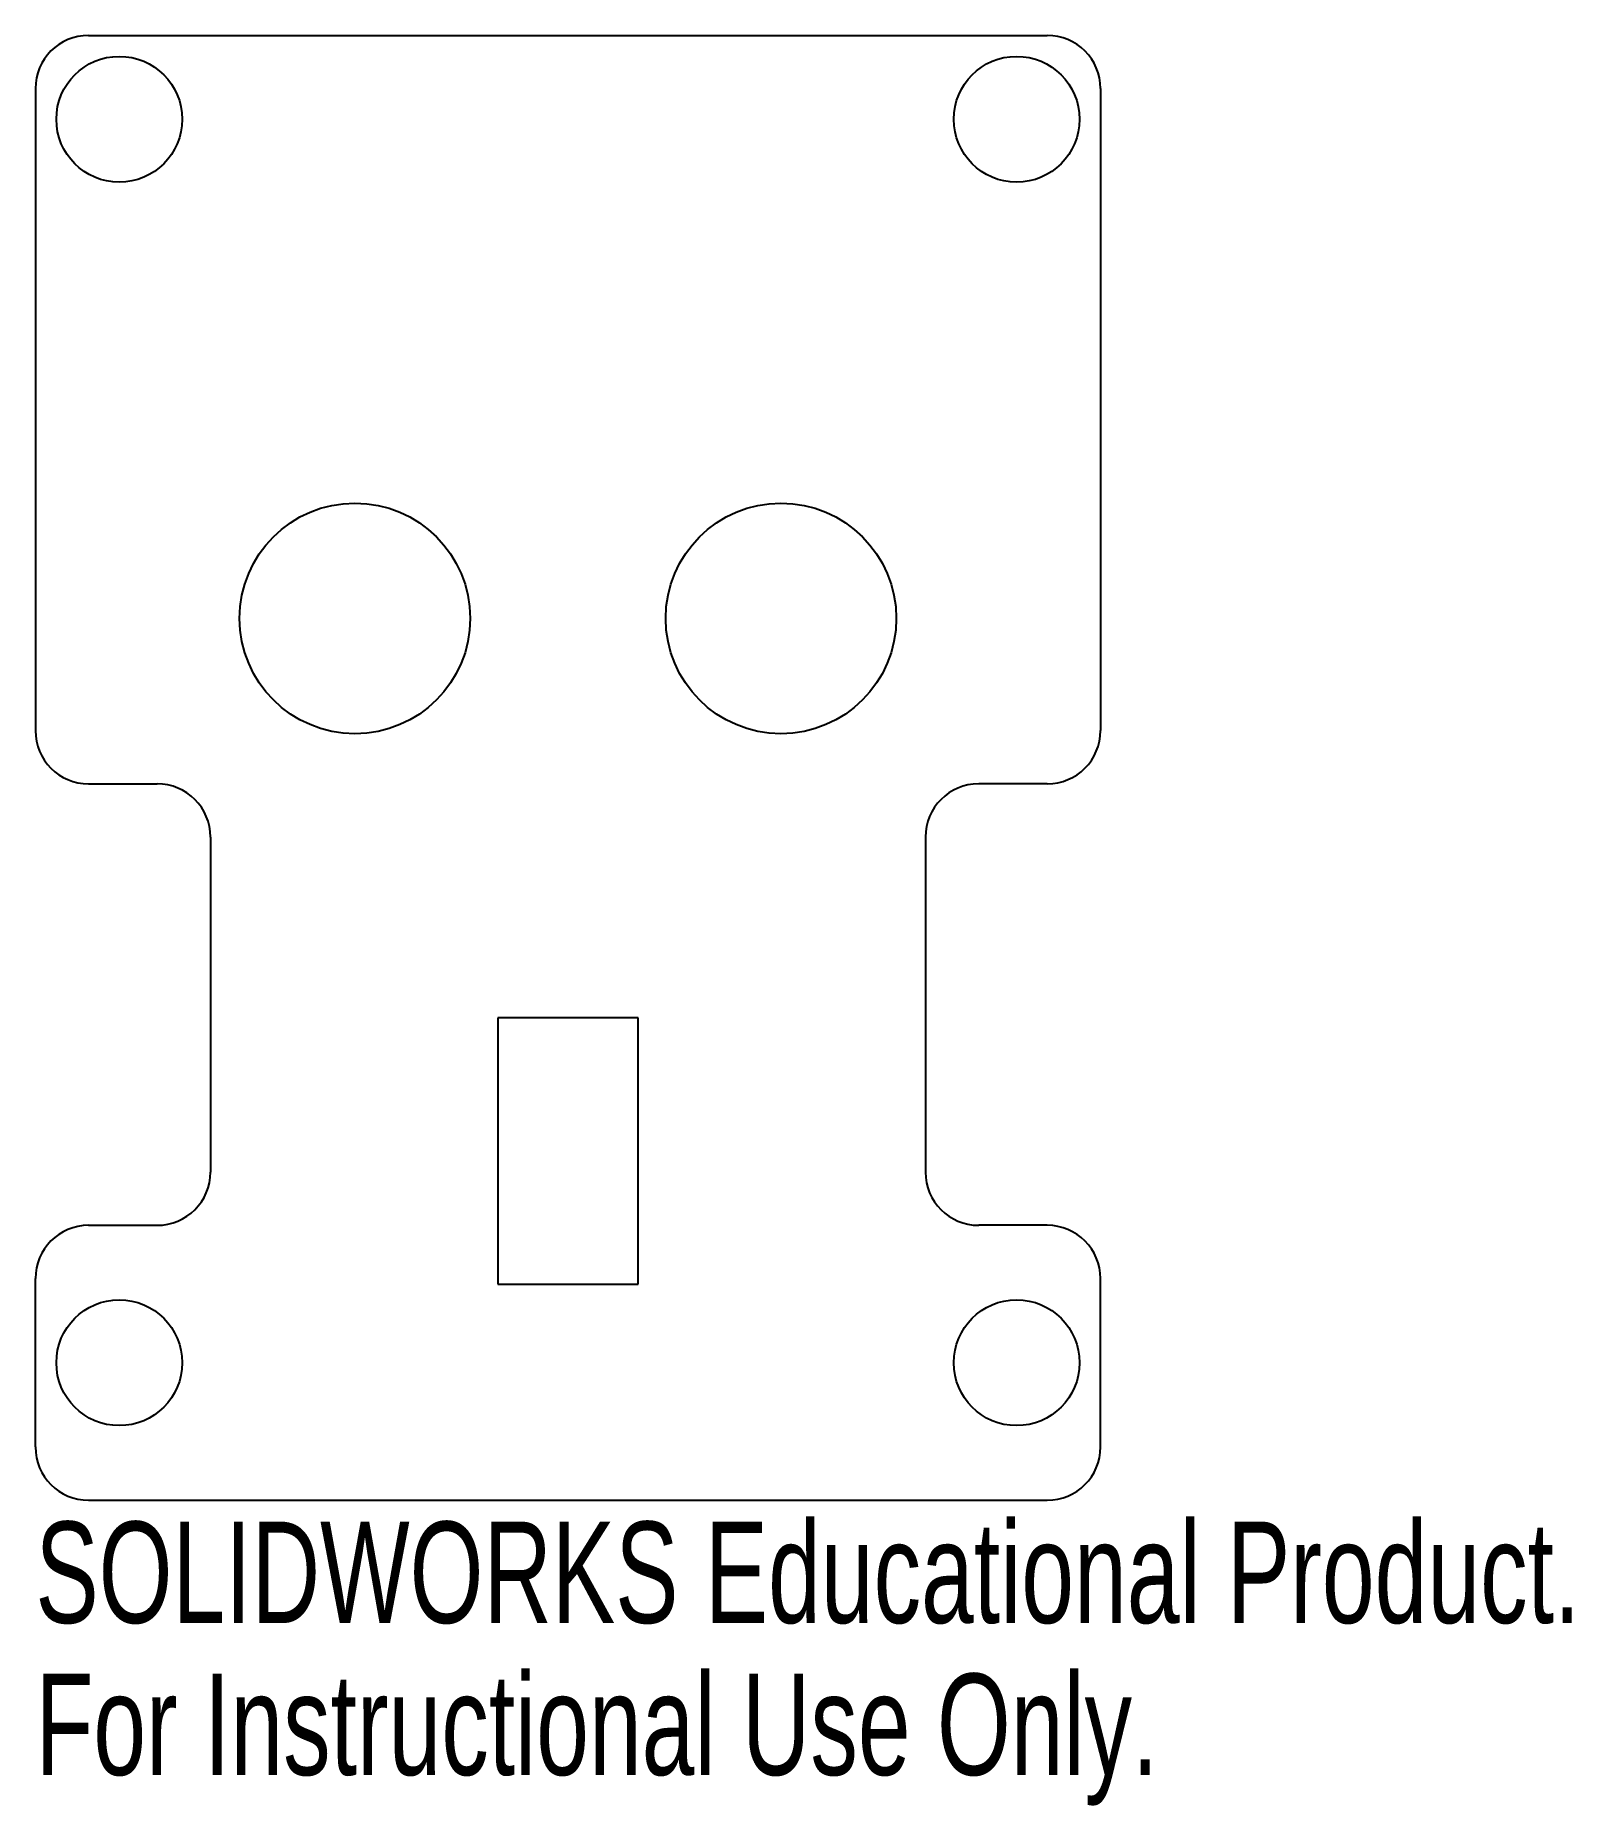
# Model space of a CAD drawing. Header units: inches. Extents: x -1 to 1.88, y -2.23 to 1.09.
import ezdxf

# ---------------------------------------------------------------- set-up
doc = ezdxf.new("R2010")
doc.units = ezdxf.units.IN
doc.header["$MEASUREMENT"] = 0
doc.styles.add('SLDTEXTSTYLE0', font='TXT', dxfattribs={"width": 0.7})

msp = doc.modelspace()

# ---------------------------------------------------------------- linework, layer by layer
at = {"color": 7, "linetype": 'Continuous', "lineweight": 25}
for p, q in [((-0.9, 1.0945), (0.9, 1.0945)), ((-1, 0.9945), (-1, -0.2106)), ((1, 0.9945), (1, -0.2106)), ((-0.9, -0.3106), (-0.7713, -0.3106)), ((0.9, -0.3106), (0.7713, -0.3106)), ((-0.6713, -0.4106), (-0.6713, -1.0394)), ((0.6713, -0.4106), (0.6713, -1.0394)), ((-0.1319, -0.75), (-0.1319, -1.25)), ((0.1319, -0.75), (-0.1319, -0.75)), ((0.1319, -1.25), (0.1319, -0.75)), ((-0.9, -1.1394), (-0.7713, -1.1394)), ((0.9, -1.1394), (0.7713, -1.1394)), ((-1, -1.5555), (-1, -1.2394)), ((-0.1319, -1.25), (0.1319, -1.25)), ((1, -1.5555), (1, -1.2394)), ((-0.9, -1.6555), (0.9, -1.6555))]:
    msp.add_line(p, q, dxfattribs=at)
for centre, radius in [((-0.8425, 0.937), 0.1181), ((0.8425, 0.937), 0.1181), ((-0.4, 0), 0.2165), ((0.4, 0), 0.2165), ((-0.8425, -1.3974), 0.1181), ((0.8425, -1.3974), 0.1181)]:
    msp.add_circle(centre, radius, dxfattribs=at)
for centre, start, end in [((-0.9, 0.9945), 90, 180), ((0.9, 0.9945), 0, 90), ((-0.9, -0.2106), 180, 270), ((0.9, -0.2106), 270, 0), ((-0.7713, -0.4106), 0, 90), ((0.7713, -0.4106), 90, 180), ((-0.7713, -1.0394), 270, 0), ((0.7713, -1.0394), 180, 270), ((-0.9, -1.2394), 90, 180), ((0.9, -1.2394), 0, 90), ((-0.9, -1.5555), 180, 270), ((0.9, -1.5555), 270, 0)]:
    msp.add_arc(centre, 0.1, start, end, dxfattribs=at)

# ---------------------------------------------------------------- texts
at = {"color": 7, "linetype": 'Continuous', "char_height": 0.1903, "attachment_point": 1, "style": 'SLDTEXTSTYLE0'}
for s, insert in [('SOLIDWORKS Educational Product.', (-1, -1.6957)), ('For Instructional Use Only.', (-1, -1.9811))]:
    msp.add_mtext(s, dxfattribs=dict(at, insert=insert))

doc.saveas('drawing.dxf')
